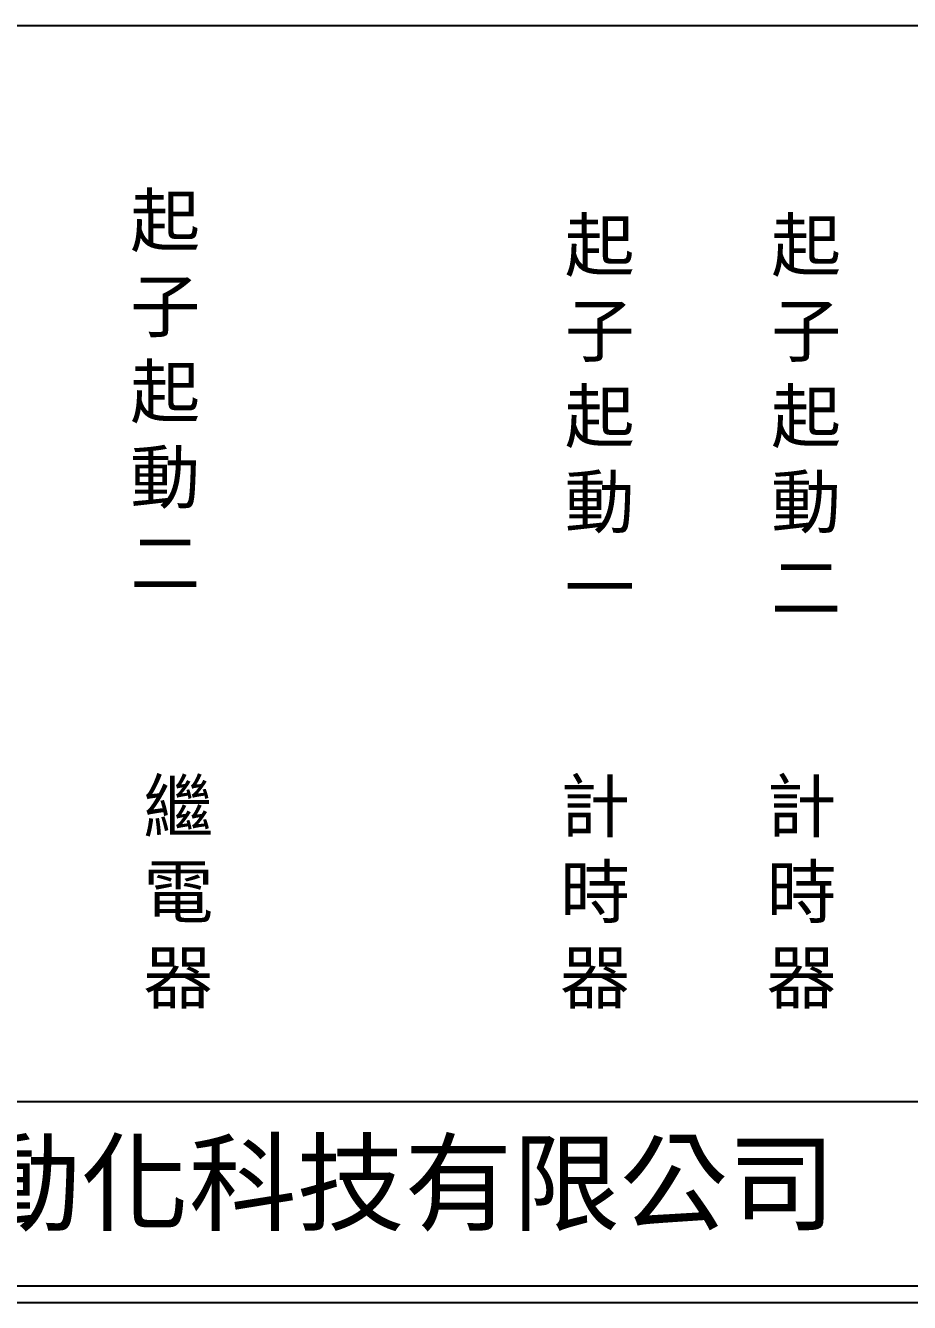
# Model space of a CAD drawing. Extents: x 926 to 1213, y 3 to 207.
# Drawn here: x 992.9 to 1060, y 3 to 100 of the extents above; entities that cross this region are included whole.
import ezdxf

# ---------------------------------------------------------------- set-up
doc = ezdxf.new("R2010")
doc.units = 0
doc.layers.add('圖框層', color=7, linetype='CONTINUOUS')
doc.layers.add('標尺寸層', color=3, linetype='CONTINUOUS')
doc.styles.add('CNS', font='romanc.shx', dxfattribs={"bigfont": 'chineset.shx'})
doc.styles.add('STSL', font='KAIU.TTF')

msp = doc.modelspace()

# ---------------------------------------------------------------- linework, layer by layer
at = {"layer": '圖框層', "color": 7}
for p, q in [((926.992, 18.25), (1211.493, 18.25)), ((926.992, 4.25), (1211.493, 4.25)), ((925.742, 3), (1212.742, 3))]:
    msp.add_line(p, q, dxfattribs=at)
at = {"layer": '標尺寸層', "color": 7}
msp.add_line((930.49, 99.958), (1208.361, 99.958), dxfattribs=at)

# ---------------------------------------------------------------- texts
at = {"layer": '圖框層', "color": 4, "style": 'STSL'}
msp.add_text('泓陞自動化科技有限公司', height=6, dxfattribs=at).set_placement((964.346, 9.076))
at = {"layer": '標尺寸層', "color": 7, "char_height": 3.9, "attachment_point": 5, "style": 'CNS'}
for s, insert, width in [('{\\fDFKai-SB|b0|i0|c136|p65;起子起動二}', (1003.466, 72.165), 2.84806), ('{\\fDFKai-SB|b0|i0|c136|p65;起子起動一}', (1036.455, 70.295), 2.84806), ('{\\fDFKai-SB|b0|i0|c136|p65;起子起動二}', (1052.133, 70.295), 2.84806), ('{\\fDFKai-SB|b0|i0|c136|p65;繼電器}', (1004.463, 33.971), 8.6627), ('{\\fDFKai-SB|b0|i0|c136|p65;計時器}', (1036.11, 33.97), 8.6627), ('{\\fDFKai-SB|b0|i0|c136|p65;計時器}', (1051.788, 33.97), 8.6627)]:
    msp.add_mtext(s, dxfattribs=dict(at, insert=insert, width=width))

doc.saveas('drawing.dxf')
